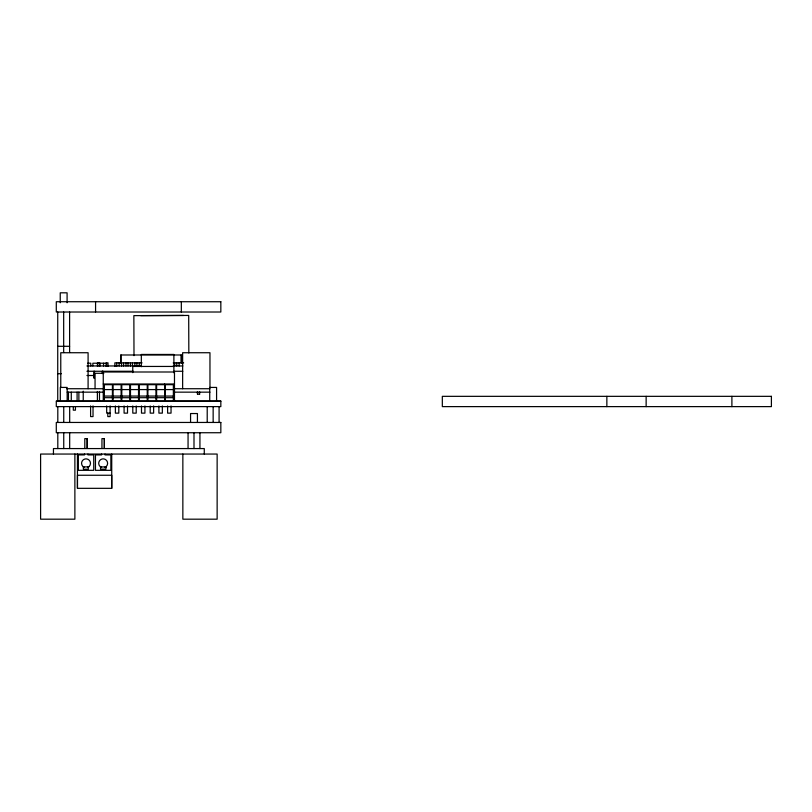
<?xml version="1.0" encoding="UTF-8"?>
<svg xmlns="http://www.w3.org/2000/svg" width="812" height="812" viewBox="0 0 812 812"><rect width="100%" height="100%" fill="white"/><g stroke="black" fill="none" stroke-linecap="round" stroke-linejoin="round"><path stroke-width="1.22" d="M77.444 488.327L77.444 475.253L111.731 475.253L111.731 488.327L77.444 488.327L77.444 454.05M111.731 488.327L111.731 454.05M120.694 362.873L120.694 354.986L181.543 354.986L181.543 362.873M121.018 362.873L121.018 354.986M181.076 362.873L181.086 354.986M165.039 401.138L165.313 384.685L173.362 384.685L173.362 401.138M105.966 466.768L104.981 467.377A4.456 4.456 0 0 0 106.616 460.495A4.456 4.456 0 0 0 99.551 460.698A4.456 4.456 0 0 0 101.571 467.468M88.792 466.798L87.797 467.397A4.456 4.456 0 0 0 89.503 460.536A4.456 4.456 0 0 0 82.438 460.658A4.456 4.456 0 0 0 84.387 467.448M199.65 394.196L197.478 394.206L197.468 391.8M57.733 346.298L69.609 346.298M142.08 362.873L114.868 362.842L114.868 366.456M173.22 362.873L183.664 362.873M87.686 363.208L90.771 363.208L90.771 365.958M86.914 365.958L141.552 365.958M173.22 365.958L182.842 365.958M173.89 366.445L132.752 366.445L132.752 372.627M86.914 371.267L133.341 371.267M173.869 371.267L182.791 371.267M103.814 373.297L95.055 373.297L95.055 388.725M57.733 373.713L61.296 373.713M86.914 375.499L94.253 375.499M94.486 378.077L93.857 378.077L93.857 371.267M103.256 383.995L174.478 383.995M164.653 384.685L156.614 384.685L156.614 401.138M66.604 388.725L103.814 388.725M174.58 388.725L209.963 388.725M104.372 389.577L112.421 389.577M113.081 389.577L121.13 389.577M121.79 389.577L129.829 389.577M130.488 389.577L138.537 389.577M139.197 389.577L147.246 389.577M147.906 389.577L155.945 389.577M156.614 389.577L164.653 389.577M165.313 389.577L173.362 389.577M67.173 392.155L103.814 392.155M174.58 392.155L209.963 392.155M104.372 396.063L112.421 396.063M113.081 396.063L121.13 396.063M121.79 396.063L129.829 396.063M130.488 396.063L138.537 396.063M139.197 396.063L147.246 396.063M147.906 396.063L155.945 396.063M156.614 396.063L164.653 396.063M165.313 396.063L173.362 396.063M104.372 397.677L112.421 397.707M113.081 397.707L121.13 397.677M121.79 397.707L129.829 397.707M130.488 397.707L138.537 397.677M139.197 397.707L147.246 397.677M147.906 397.677L155.945 397.707M156.614 397.707L164.653 397.677M165.313 397.707L173.362 397.677M56.454 401.158L220.641 401.158M110.097 413.135L106.676 413.135L106.676 405.939M199.64 391.8L199.6 394.196M197.509 391.8L197.519 394.206M188.831 352.966L188.699 315.442L133.858 315.635L134 355.656M183.563 315.462L140.709 315.614M731.896 396.337L731.896 406.619M646.139 396.337L646.139 406.619M606.858 396.337L606.858 406.619M219.088 406.619L219.088 422.453M216.581 401.189L216.581 387.425L209.729 387.425L209.729 401.189M213.15 406.619L213.15 422.453M209.963 387.486L209.963 352.733L182.639 352.733L182.639 388.725M207.212 406.619L207.212 422.453M204.279 454.05L204.279 448.569L53.45 448.569L53.45 454.05M199.935 432.735L199.935 448.569M197.428 422.301L197.428 413.541L190.566 413.541L190.566 422.301M193.997 432.735L193.997 448.569M188.059 432.735L188.059 448.569M182.852 454.05L182.852 519.183L217.139 519.183L217.139 454.05L40.6 454.05L40.6 519.183L74.877 519.183L74.877 454.05M181.33 301.729L181.33 312.011M179.147 362.873L179.147 365.958M176.742 362.873L176.742 365.958M174.712 362.873L174.712 365.958M174.478 401.138L174.478 371.997L103.256 371.997L103.256 401.138M173.89 372.809L173.89 354.448L141.329 354.448L141.329 366.689M171.038 405.939L171.038 413.135L167.617 413.135L167.617 405.939M165.313 384.685L165.313 401.138M164.653 383.995L164.653 401.138M162.339 405.939L162.339 413.135L158.908 413.135L158.908 405.939M155.945 401.138L155.945 384.685L147.906 384.685L147.906 401.138M153.63 405.939L153.63 413.135L150.2 413.135L150.2 405.939M147.246 401.138L147.246 384.685L139.197 384.685L139.197 401.138M144.922 405.939L144.922 413.135L141.491 413.135L141.491 405.939M139.278 362.873L139.278 365.958M138.537 401.138L138.537 384.685L130.488 384.685L130.488 401.138M136.883 362.873L136.883 365.958M136.213 405.939L136.213 413.135L132.792 413.135L132.792 405.939M134.853 362.873L134.853 365.958M132.447 362.873L132.447 365.958M130.417 362.873L130.417 365.958M129.829 401.138L129.829 384.685L121.79 384.685L121.79 401.138M128.022 362.873L128.022 365.958M127.514 405.939L127.514 413.135L124.084 413.135L124.084 405.939M125.992 362.873L125.992 365.958M123.597 362.873L123.597 365.958M121.567 362.873L121.567 365.958M121.13 401.138L121.13 384.685L113.081 384.685L113.081 401.138M119.161 362.873L119.161 365.958M118.806 405.939L118.806 413.135L115.375 413.135L115.375 405.939M116.705 362.842L116.705 366.456M112.421 401.138L112.421 384.685L104.372 384.685L104.372 401.138M110.097 405.909L110.097 416.586L107.793 416.586L107.793 413.024M108.006 366.456L108.006 362.842L106.159 362.842L106.159 366.456M106.555 365.958L106.555 363.208L92.852 363.208L92.852 365.958M105.022 454.05L105.022 454.913L110.868 454.913L110.868 470.331L95.451 470.331L95.451 454.913L101.591 454.913L101.591 454.05M104.372 448.122L104.372 438.622L101.947 438.622L101.947 448.122M104.312 438.622L104.312 448.122M103.53 363.208L103.53 365.958M103.053 371.267L103.053 373.54M102.566 371.267L102.566 373.54M102.231 371.267L102.231 373.54M100.099 363.208L100.099 365.958M99.48 391.445L99.48 401.158M99.297 366.456L99.297 362.842L97.46 362.842L97.46 366.456M97.389 391.445L97.389 401.158M95.572 301.729L95.572 312.011M94.486 371.267L94.344 378.077M93.025 405.909L93.025 416.586L90.599 416.586L90.599 405.909M88.092 388.725L88.092 352.733L60.768 352.733L60.768 387.486M87.95 454.05L87.95 454.913L93.735 454.913L93.735 470.331L78.307 470.331L78.307 454.913L84.529 454.913L84.529 454.05M87.229 448.122L87.229 438.622L84.803 438.622L84.803 448.122M87.168 438.622L87.168 448.122M83.24 391.181L83.24 401.158M78.876 392.155L78.876 401.158M77.099 392.155L77.099 401.158M75.435 406.792L75.435 410.172L73.303 410.172L73.303 406.792M71.283 392.155L71.283 401.158M69.68 406.619L69.68 422.453M69.68 432.735L69.68 448.569M69.609 312.011L69.609 352.53M68.441 392.155L68.441 401.158M67.163 401.189L67.163 387.425L60.311 387.425L60.311 401.189M67.091 302.764L67.091 292.817L60.24 292.817L60.24 302.764M63.742 406.619L63.742 422.453M63.742 432.735L63.742 448.569M63.671 312.011L63.671 352.53M57.804 406.619L57.804 422.453M57.804 432.735L57.804 448.569M57.733 312.011L57.733 401.138M220.834 301.729L56.292 301.729L56.292 312.011L220.834 312.011L220.834 301.729M771.4 396.337L442.327 396.337L442.327 406.619L771.4 406.619L771.4 396.337M220.834 401.138L56.292 401.138L56.292 406.619L220.834 406.619L220.834 401.138M220.834 422.453L56.292 422.453L56.292 432.735L220.834 432.735L220.834 422.453M88.285 466.89L83.372 466.89L83.372 469.234L88.285 469.234L88.285 466.89M105.936 466.92L100.546 466.92L100.546 469.153L105.936 469.153L105.936 466.92"/></g></svg>
